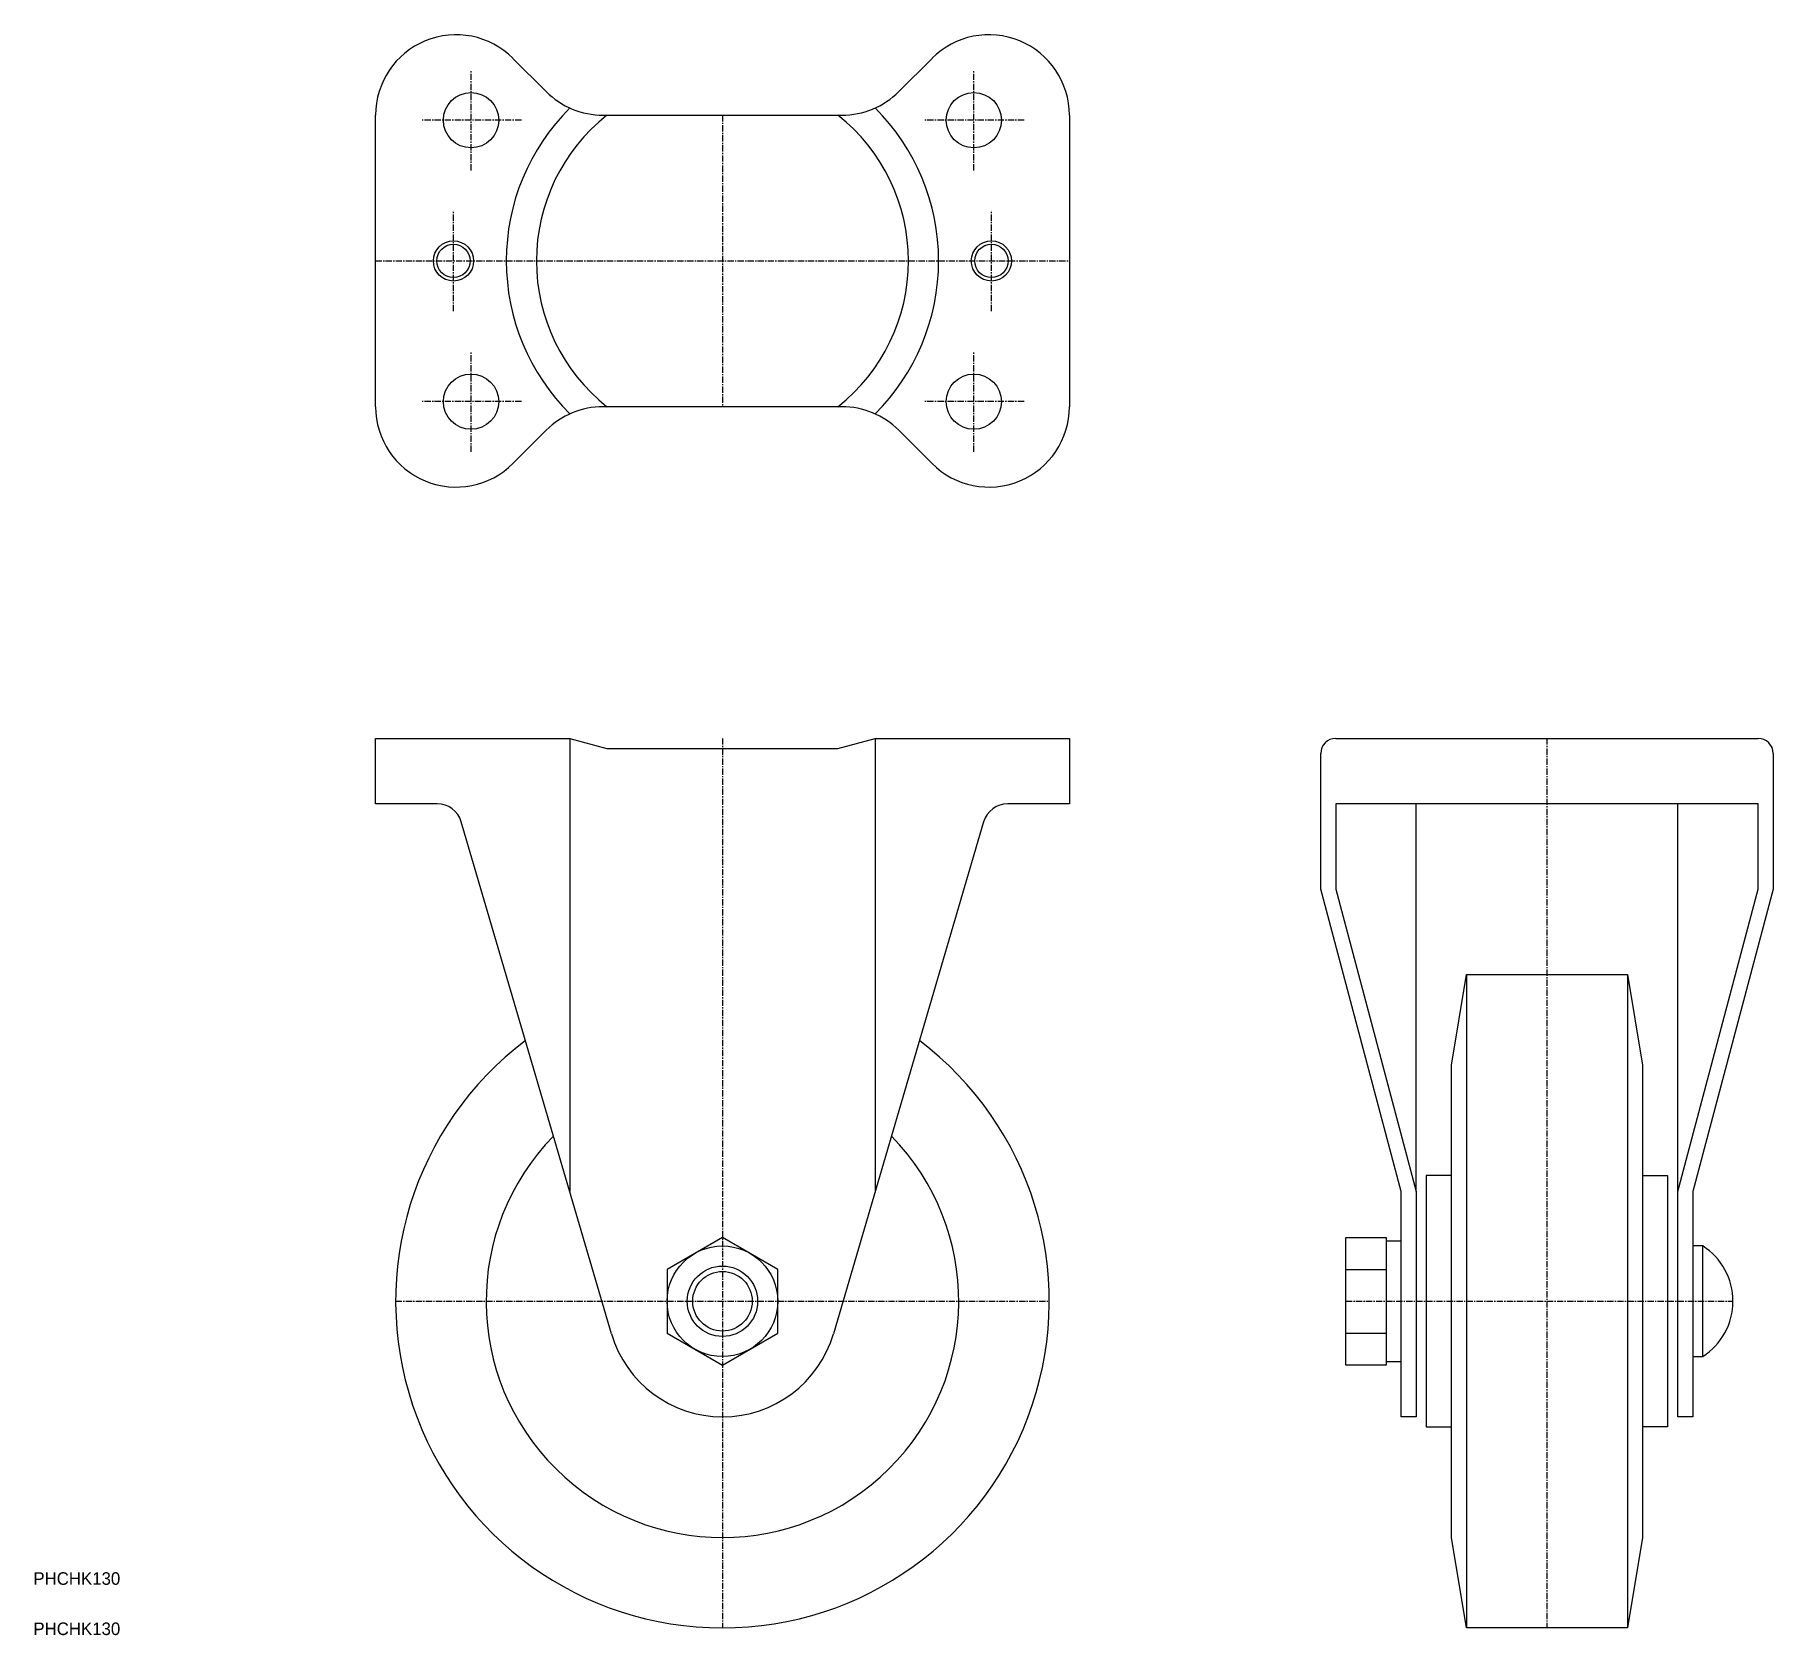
# Model space of a CAD drawing. Extents: x 50 to 396, y -20 to 298.
import ezdxf

# ---------------------------------------------------------------- set-up
doc = ezdxf.new("R2010")
doc.units = 0
doc.linetypes.add('CENTER', pattern=[2, 1.25, -0.25, 0.25, -0.25])
doc.linetypes.add('CENTER2', pattern=[28.575, 19.05, -3.175, 3.175, -3.175])
doc.layers.get('0').update_dxf_attribs({"linetype": 'CONTINUOUS'})
doc.layers.add('CENTER', color=1, linetype='CENTER2')

msp = doc.modelspace()

# ---------------------------------------------------------------- linework, layer by layer
at = {"color": 7, "linetype": 'CONTINUOUS'}
for p, q in [((145.38, 293.73), (152.01, 287.11)), ((222.12, 287.11), (228.75, 293.73)), ((118.06, 224.42), (118.06, 282.42)), ((163.32, 282.42), (210.81, 282.42)), ((256.06, 282.42), (256.06, 224.42)), ((210.81, 224.42), (163.32, 224.42)), ((152.01, 219.73), (145.38, 213.11)), ((228.75, 213.11), (222.12, 219.73)), ((118.06, 145.42), (118.06, 158.42)), ((118.06, 158.42), (156.69, 158.42)), ((156.69, 158.42), (156.69, 68.26)), ((156.69, 158.42), (164.09, 156.42)), ((164.09, 156.42), (210.04, 156.42)), ((210.04, 156.42), (217.44, 158.42)), ((217.44, 158.42), (217.44, 68.26)), ((217.44, 158.42), (256.06, 158.42)), ((256.06, 158.42), (256.06, 145.42)), ((309.06, 158.42), (393.06, 158.42)), ((306.06, 128.42), (306.06, 155.42)), ((396.06, 155.42), (396.06, 128.42)), ((130.32, 145.42), (118.06, 145.42)), ((256.06, 145.42), (243.81, 145.42)), ((393.06, 145.42), (309.06, 145.42)), ((309.06, 145.42), (309.06, 128.42)), ((325.06, 68.26), (325.06, 145.42)), ((377.06, 68.26), (377.06, 145.42)), ((393.06, 128.42), (393.06, 145.42)), ((164.99, 39.95), (135.12, 141.83)), ((239.01, 141.83), (209.14, 39.95)), ((322.06, 68.26), (306.06, 128.42)), ((309.06, 128.42), (325.06, 68.26)), ((377.06, 68.26), (393.06, 128.42)), ((396.06, 128.42), (380.06, 68.26)), ((332.06, 93.42), (335.06, 111.42)), ((335.06, 111.42), (335.06, -18.58)), ((335.06, 111.42), (367.06, 111.42)), ((367.06, 111.42), (367.06, -18.58)), ((367.06, 111.42), (370.06, 93.42)), ((332.06, -0.58), (332.06, 93.42)), ((370.06, 93.42), (370.06, -0.58)), ((332.06, 71.42), (327.06, 71.42)), ((327.06, 71.42), (327.06, 21.42)), ((370.06, 71.42), (375.06, 71.42)), ((375.06, 71.42), (375.06, 21.42)), ((322.06, 23.42), (322.06, 68.26)), ((325.06, 68.26), (325.06, 23.42)), ((377.06, 23.42), (377.06, 68.26)), ((380.06, 68.26), (380.06, 23.42)), ((187.06, 59.12), (176.06, 52.77)), ((198.06, 52.77), (187.06, 59.12)), ((311.06, 59.12), (319.06, 59.12)), ((311.06, 33.72), (311.06, 59.12)), ((319.06, 59.12), (319.06, 33.72)), ((319.06, 58.42), (322.06, 58.42)), ((382.06, 57.42), (380.06, 57.42)), ((382.06, 35.42), (382.06, 57.42)), ((176.06, 52.77), (176.06, 40.07)), ((198.06, 40.07), (198.06, 52.77)), ((311.06, 52.77), (319.06, 52.77)), ((176.06, 40.07), (187.06, 33.72)), ((187.06, 33.72), (198.06, 40.07)), ((311.06, 40.07), (319.06, 40.07)), ((380.06, 35.42), (382.06, 35.42)), ((319.06, 33.72), (311.06, 33.72)), ((319.06, 34.42), (322.06, 34.42)), ((325.06, 23.42), (322.06, 23.42)), ((327.06, 21.42), (332.06, 21.42)), ((375.06, 21.42), (370.06, 21.42)), ((380.06, 23.42), (377.06, 23.42)), ((335.06, -18.58), (332.06, -0.58)), ((370.06, -0.58), (367.06, -18.58)), ((367.06, -18.58), (335.06, -18.58))]:
    msp.add_line(p, q, dxfattribs=at)
for centre, radius in [((137.06, 281.42), 5.5), ((237.06, 281.42), 5.5), ((133.56, 253.42), 3.32), ((240.56, 253.42), 3.32), ((137.06, 225.42), 5.5), ((237.06, 225.42), 5.5), ((187.06, 46.42), 11), ((187.06, 46.42), 5.92)]:
    msp.add_circle(centre, radius, dxfattribs=at)
at = {"color": 3, "linetype": 'CONTINUOUS'}
for centre, radius in [((133.56, 253.42), 4), ((240.56, 253.42), 4), ((187.06, 46.42), 7)]:
    msp.add_circle(centre, radius, dxfattribs=at)
at = {"color": 7, "linetype": 'CONTINUOUS'}
for centre, radius, start, end in [((134.06, 282.42), 16, 45, 180), ((240.06, 282.42), 16, 360, 135), ((163.32, 298.42), 16, 225, 270), ((210.81, 298.42), 16, 270, 315), ((187.06, 253.42), 43, 134.9397, 225.0603), ((187.06, 253.42), 43, 314.9397, 45.0603), ((187.06, 253.42), 37, 128.3917, 231.6083), ((187.06, 253.42), 37, 308.3917, 51.6083), ((134.06, 224.42), 16, 180, 315), ((163.32, 208.42), 16, 90, 135), ((210.81, 208.42), 16, 45, 90), ((240.06, 224.42), 16, 225, 0), ((309.06, 155.42), 3, 90, 180), ((393.06, 155.42), 3, 360, 90), ((130.32, 140.42), 5, 16.3436, 90), ((243.81, 140.42), 5, 90, 163.6564), ((187.06, 46.42), 65, 127.0664, 52.9336), ((187.06, 46.42), 47, 135.6423, 44.3577), ((374.98, 46.42), 13.08, 302.779, 57.221), ((187.06, 46.42), 23, 196.3436, 343.6564)]:
    msp.add_arc(centre, radius, start, end, dxfattribs=at)
at = {"layer": 'CENTER', "color": 1, "linetype": 'CENTER'}
for p, q in [((137.06, 271.42), (137.06, 291.42)), ((237.06, 271.42), (237.06, 291.42)), ((147.06, 281.42), (127.06, 281.42)), ((187.06, 282.42), (187.06, 224.42)), ((247.06, 281.42), (227.06, 281.42)), ((133.56, 243.42), (133.56, 263.42)), ((240.56, 243.42), (240.56, 263.42)), ((118.06, 253.42), (256.06, 253.42)), ((137.06, 215.42), (137.06, 235.42)), ((237.06, 215.42), (237.06, 235.42)), ((147.06, 225.42), (127.06, 225.42)), ((247.06, 225.42), (227.06, 225.42)), ((187.06, 158.42), (187.06, -18.58)), ((351.06, 158.42), (351.06, -18.58)), ((122.06, 46.42), (252.06, 46.42)), ((311.06, 46.42), (388.06, 46.42))]:
    msp.add_line(p, q, dxfattribs=at)

# ---------------------------------------------------------------- texts
at = {"color": 7, "linetype": 'CONTINUOUS'}
for p in [(50, -10), (50, -20)]:
    msp.add_text('PHCHK130', height=2.5, dxfattribs=at).set_placement(p)

doc.saveas('drawing.dxf')
